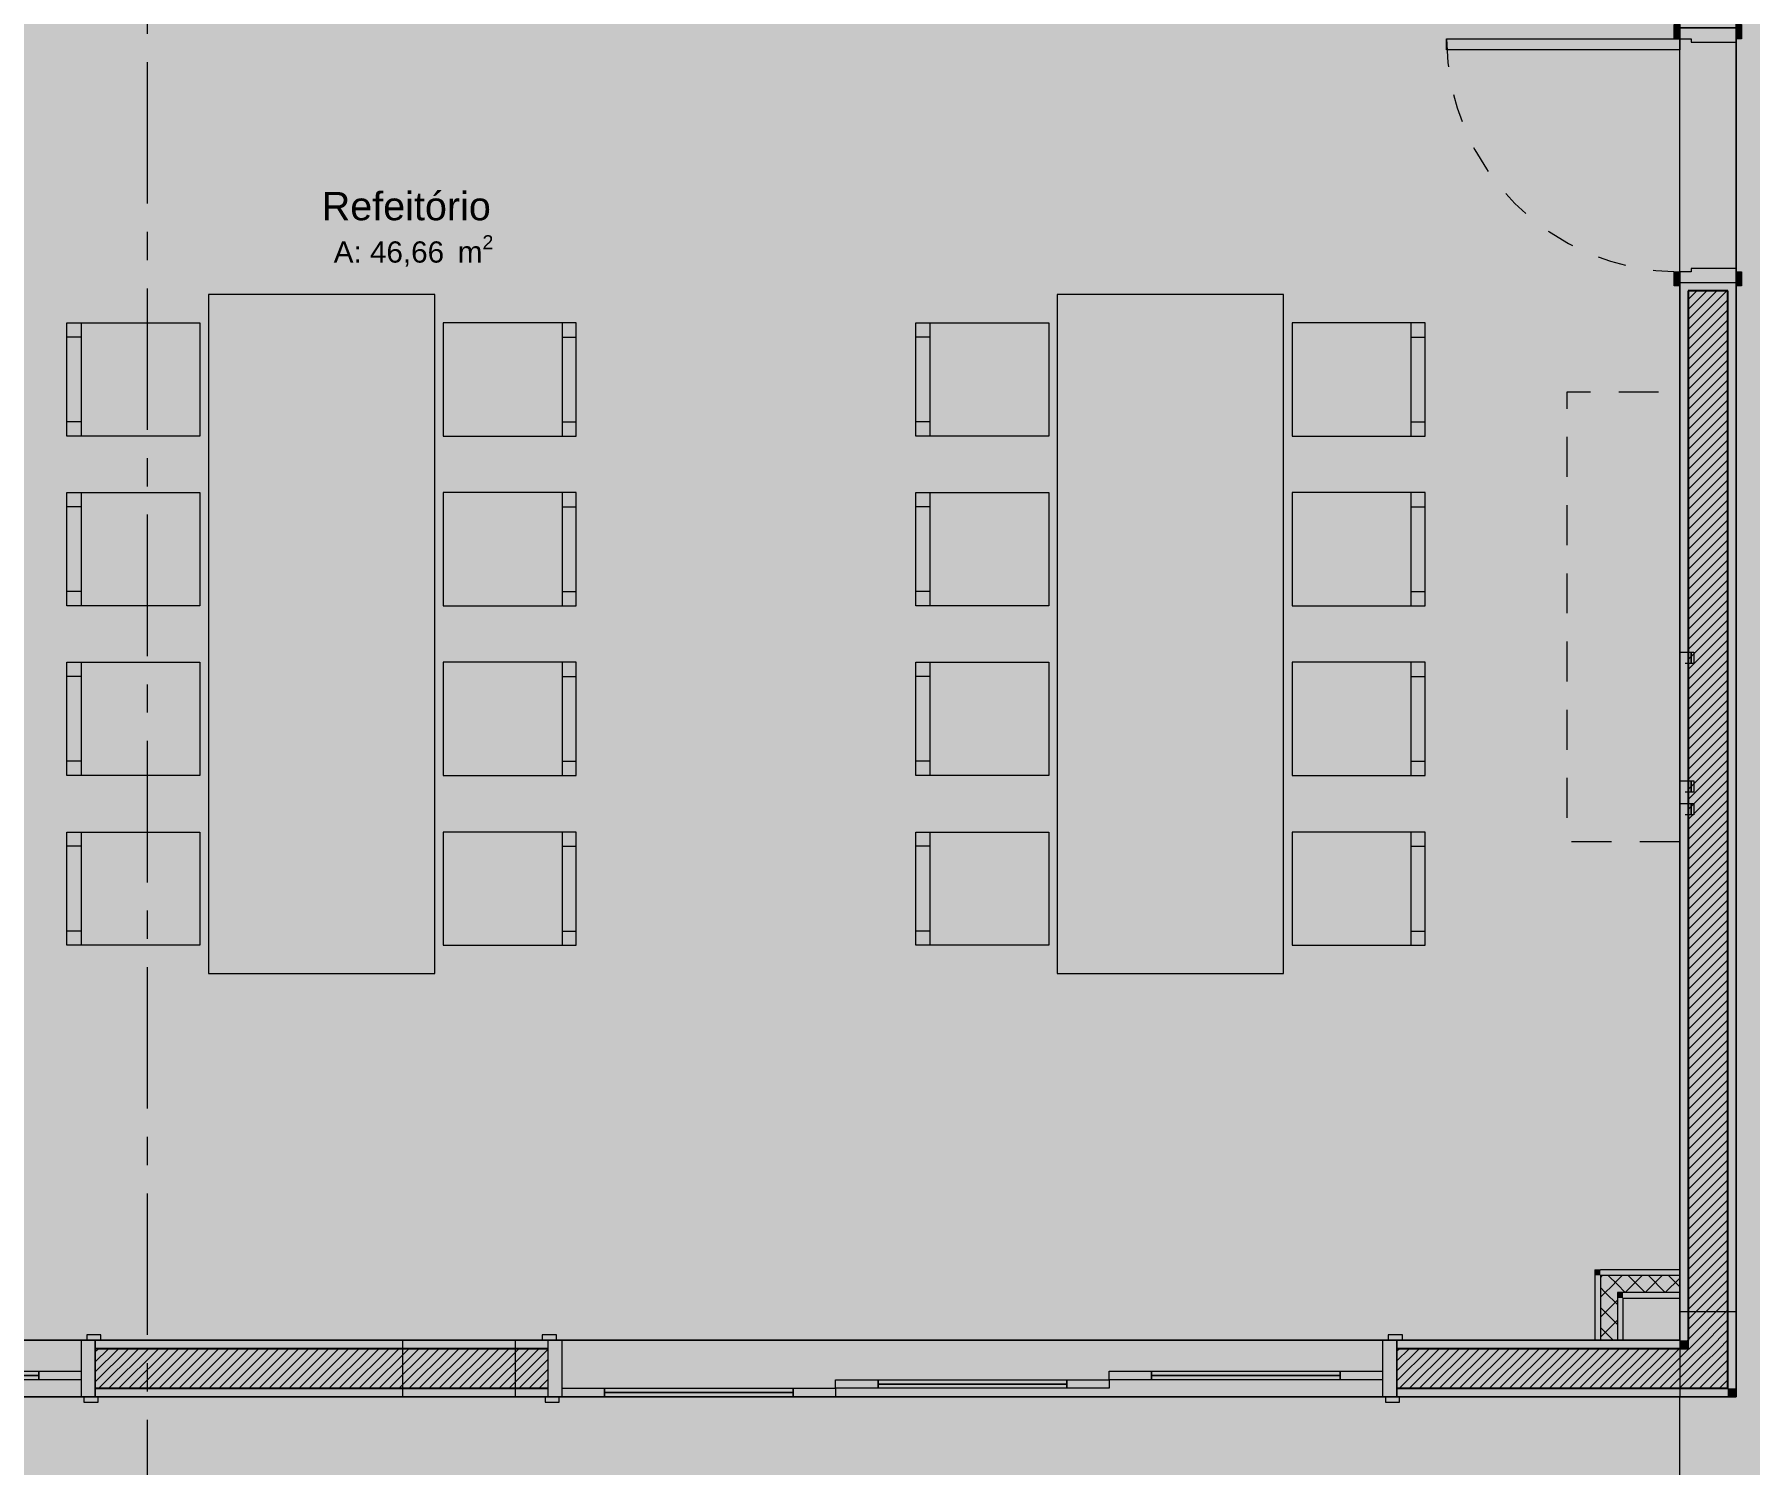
# Model space of a CAD drawing. Header units: metres. Extents: x -77 to 21.6, y -70.6 to -27.7.
# Drawn here: x -50.03 to -43.97, y -42.54 to -37.48 of the extents above; entities that cross this region are included whole.
import ezdxf

# ---------------------------------------------------------------- set-up
doc = ezdxf.new("R2010")
doc.units = ezdxf.units.M
doc.header["$MEASUREMENT"] = 0
for name, pattern in [('Dashed', [0.07, 0.045, -0.025]), ('Dot & Dashed', [0.6, 0.5, -0.05, 0, -0.05]), ('Hidden Line', [0.195611, 0.141111, -0.0545])]:
    doc.linetypes.add(name, pattern=pattern)
for name, color, linetype, lineweight in [('0_Caneta_No__99', 7, 'Continuous', 20), ('Concreto moldado in loco_Pilares.IFC Model_Caneta_No__241', 7, 'Continuous', 13), ('Concreto moldado in loco_Pilares.IFC Model_Caneta_No__4', 7, 'Continuous', 20), ('LAJES.EST_Caneta_No__241', 7, 'Continuous', 13), ('MOBILIÁRIO_Caneta_No__96', 252, 'Continuous', 0), ('PAREDE CONSTRUIR_Caneta_No__241', 7, 'Continuous', 13), ('PAREDE CONSTRUIR_Caneta_No__3', 7, 'Continuous', 25), ('PAREDE CONSTRUIR_Caneta_No__83', 84, 'Continuous', 0), ('Portas Archicad_Caneta_No__241', 7, 'Continuous', 13), ('Portas Archicad_Caneta_No__96', 252, 'Continuous', 0), ('Selos de Zona Archicad_Caneta_No__11', 7, 'Continuous', 5)]:
    doc.layers.add(name, color=color, linetype=linetype, lineweight=lineweight)
for name, color, linetype in [('Concreto moldado in loco_Pilares.IFC Model', 7, 'Continuous'), ('MOBILIÁRIO', 7, 'Continuous'), ('PAREDE CONSTRUIR', 7, 'Continuous'), ('Portas Archicad', 7, 'Continuous'), ('ZONA', 7, 'Continuous')]:
    doc.layers.add(name, color=color, linetype=linetype)
for name, color, linetype, lineweight, true_color in [('EQUIP - AR CONDICIONADO_Caneta_No__167', 7, 'Continuous', 13, 0x0035d5), ('LAJES.EST_Caneta_No__18', 7, 'Continuous', 0, 0xdfdfdf), ('LAJES.EST_Caneta_No__254', 7, 'Continuous', 0, 0xd1c9ad), ('MOBILIÁRIO_Caneta_No__19', 7, 'Continuous', 0, 0xe9e9e9), ('Portas Archicad_Caneta_No__9', 7, 'Continuous', 5, 0x020202), ('Portas Archicad_Caneta_No__97', 7, 'Continuous', 5, 0x6b6b6b), ('ZONA_Caneta_No__56', 7, 'Continuous', 0, 0xffe495)]:
    doc.layers.add(name, color=color, linetype=linetype, lineweight=lineweight, true_color=true_color)
doc.styles.add('GENERATED_STYLE_1', font='arial.ttf')
pattern_1 = [(45, (0, 0), (-0.01767767, 0.01767767), [])]
pattern_2 = [(45, (0, 0), (-0.03535534, 0.03535534), []), (135, (0, 0), (0.03535534, 0.03535534), [])]

# ---------------------------------------------------------------- blocks, each defined once
blk = doc.blocks.new('Refeitório_9_17_6', base_point=(-48.6892, -38.1547))
at = {"layer": 'Selos de Zona Archicad_Caneta_No__11', "color": 7, "lineweight": 5, "attachment_point": 2, "style": 'GENERATED_STYLE_1'}
for s, insert, char_height in [('\\A1;{\\pqc;\\pt0,0.55;\\fArial|b0|i0|c0|p0;\\W1.000000;Refeitório\\fArial|b0|i0|c0|p0;\\W1.000000;\\A1{\\H.66x;\\S^  ;}\\fArial|b0|i0|c0|p0;\\W1.000000;\\fArial|b0|i0|c0|p0;\\W1.000000;\\A1{\\H.66x;\\S^  ;}}', (-48.6892, -38.0408), 0.1), ('\\A1;{\\pqc;\\pt0,0.55;\\fArial|b0|i0|c0|p0;\\W1.000000;A: 46,66\\fArial|b0|i0|c0|p0;\\W1.000000;\\A1{\\H.66x;\\S^  ;}\\fArial|b0|i0|c0|p0;\\W1.000000; m\\fArial|b0|i0|c0|p0;\\W1.000000;\\A1{\\H.66x;\\S2^  ;}}', (-48.6892, -38.1936), 0.075)]:
    blk.add_mtext(s, dxfattribs=dict(at, insert=insert, char_height=char_height))
blk = doc.blocks.new('Sliding Door 26_4')
at = {"layer": 'Portas Archicad_Caneta_No__241', "color": 7, "linetype": 'Continuous', "lineweight": 13}
for p, q in [((-1.5, 0), (-1.51, 0)), ((-1.5, 0), (-1.51, 0)), ((-1.5, -0.03), (-1.5, 0)), ((-1.5, -0.03), (-1.5, 0)), ((1.5, -0.03), (1.5, 0)), ((1.5, -0.03), (1.5, 0)), ((1.5, 0), (1.51, 0)), ((1.5, 0), (1.51, 0)), ((-1.5, -0.17), (-1.5, -0.03)), ((-1.5, -0.17), (-1.5, -0.03)), ((1.5, -0.17), (1.5, -0.03)), ((1.5, -0.17), (1.5, -0.03)), ((-1.5, -0.2), (-1.5, -0.17)), ((-1.5, -0.2), (-1.5, -0.17)), ((1.5, -0.2), (1.5, -0.17)), ((1.5, -0.2), (1.5, -0.17)), ((-1.5, -0.2), (-1.52, -0.2)), ((-1.5, -0.2), (-1.52, -0.2)), ((1.5, -0.2), (1.52, -0.2)), ((1.5, -0.2), (1.52, -0.2))]:
    blk.add_line(p, q, dxfattribs=at)
at = {"layer": 'Portas Archicad_Caneta_No__9', "color": 18, "linetype": 'Continuous', "lineweight": 5, "true_color": 0x020202}
for p, q in [((-1.46, 0.019), (-1.51, 0.019)), ((-1.51, 0.019), (-1.51, 0)), ((-1.51, 0), (-1.46, 0)), ((-1.45, 0), (-1.5, 0)), ((-1.5, 0), (-1.5, -0.2)), ((-1.46, 0), (-1.46, 0.019)), ((-1.45, -0.2), (-1.45, 0)), ((0.4833, 0), (0.6333, 0)), ((0.4833, -0.03), (0.4833, 0)), ((0.6333, 0), (0.6333, -0.03)), ((1.3, -0.03), (1.3, 0)), ((1.3, 0), (1.45, 0)), ((1.5, 0), (1.45, 0)), ((1.45, 0), (1.45, -0.2)), ((1.45, 0), (1.45, -0.03)), ((1.51, 0.019), (1.46, 0.019)), ((1.46, 0.019), (1.46, 0)), ((1.46, 0), (1.51, 0)), ((1.5, -0.2), (1.5, 0)), ((1.51, 0), (1.51, 0.019)), ((-1.45, -0.06), (-1.3, -0.06)), ((-1.45, -0.09), (-1.45, -0.06)), ((-1.3, -0.06), (-1.3, -0.09)), ((-0.6333, -0.09), (-0.6333, -0.06)), ((-0.6333, -0.06), (-0.4833, -0.06)), ((-0.4833, -0.03), (-0.3333, -0.03)), ((-0.4833, -0.06), (-0.4833, -0.03)), ((-0.3333, -0.06), (-0.4833, -0.06)), ((-0.4833, -0.06), (-0.4833, -0.09)), ((-0.3333, -0.03), (-0.3333, -0.06)), ((-0.3333, -0.045), (0.3333, -0.045)), ((0.3333, -0.06), (0.3333, -0.03)), ((0.3333, -0.03), (0.4833, -0.03)), ((0.4833, -0.06), (0.3333, -0.06)), ((0.6333, -0.03), (0.4833, -0.03)), ((0.4833, -0.03), (0.4833, -0.06)), ((0.6333, -0.015), (1.3, -0.015)), ((1.45, -0.03), (1.3, -0.03)), ((-1.3, -0.09), (-1.45, -0.09)), ((-1.3, -0.075), (-0.6333, -0.075)), ((-0.4833, -0.09), (-0.6333, -0.09)), ((-1.47, -0.2), (-1.52, -0.2)), ((-1.52, -0.2), (-1.52, -0.219)), ((-1.52, -0.219), (-1.47, -0.219)), ((-1.5, -0.2), (-1.45, -0.2)), ((-1.47, -0.219), (-1.47, -0.2)), ((1.45, -0.2), (1.5, -0.2)), ((1.52, -0.2), (1.47, -0.2)), ((1.47, -0.2), (1.47, -0.219)), ((1.47, -0.219), (1.52, -0.219)), ((1.52, -0.219), (1.52, -0.2))]:
    blk.add_line(p, q, dxfattribs=at)
at = {"layer": 'Portas Archicad_Caneta_No__9', "color": 18, "linetype": 'Continuous', "lineweight": 5, "true_color": 0x020202, "flags": 128}
for points in [[(0.6333, 0), (1.3, 0), (1.3, -0.015), (0.6333, -0.015)], [(-1.3, -0.06), (-0.6333, -0.06), (-0.6333, -0.075), (-1.3, -0.075)], [(-0.3333, -0.03), (0.3333, -0.03), (0.3333, -0.045), (-0.3333, -0.045)], [(-0.3333, -0.045), (0.3333, -0.045), (0.3333, -0.06), (-0.3333, -0.06)], [(0.6333, -0.015), (1.3, -0.015), (1.3, -0.03), (0.6333, -0.03)], [(-1.3, -0.075), (-0.6333, -0.075), (-0.6333, -0.09), (-1.3, -0.09)]]:
    blk.add_lwpolyline(points, close=True, dxfattribs=at)
at = {"layer": 'Portas Archicad_Caneta_No__96', "color": 252, "linetype": 'Continuous', "lineweight": 0}
for p, q in [((-1.5, 0), (1.5, 0)), ((-1.5, -0.2), (1.5, -0.2))]:
    blk.add_line(p, q, dxfattribs=at)
blk = doc.blocks.new('Door 26_4')
at = {"layer": 'Portas Archicad', "linetype": 'Continuous', "lineweight": 0, "true_color": 0xffffff}
for points in [[(0.412, 0.824), (0.372, 0.824), (0.372, 0), (0.412, 0)], [(-0.412, 0), (-0.412, 0.019), (-0.462, 0.019), (-0.462, 0)], [(-0.4, -0.2), (-0.4, -0.04), (-0.412, -0.04), (-0.412, 0), (-0.45, 0), (-0.45, -0.2)], [(0.45, -0.2), (0.45, 0), (0.412, 0), (0.412, -0.04), (0.4, -0.04), (0.4, -0.2)], [(0.412, 0.019), (0.412, 0), (0.462, 0), (0.462, 0.019)], [(-0.412, -0.219), (-0.412, -0.2), (-0.462, -0.2), (-0.462, -0.219)], [(0.412, -0.2), (0.412, -0.219), (0.462, -0.219), (0.462, -0.2)]]:
    blk.add_hatch(color=7, dxfattribs=at).paths.add_polyline_path(points)
at = {"layer": 'Portas Archicad_Caneta_No__241', "color": 7, "linetype": 'Continuous', "lineweight": 13}
for p, q in [((-0.462, 0), (-0.45, 0)), ((-0.462, 0), (-0.45, 0)), ((-0.45, 0), (-0.45, -0.03)), ((-0.45, 0), (-0.45, -0.03)), ((0.45, 0), (0.45, -0.03)), ((0.45, 0), (0.45, -0.03)), ((0.45, 0), (0.462, 0)), ((0.45, 0), (0.462, 0)), ((-0.45, -0.03), (-0.45, -0.17)), ((-0.45, -0.03), (-0.45, -0.17)), ((-0.45, -0.03), (-0.45, -0.17)), ((-0.45, -0.03), (-0.45, -0.17)), ((0.45, -0.03), (0.45, -0.17)), ((0.45, -0.03), (0.45, -0.17)), ((0.45, -0.03), (0.45, -0.17)), ((0.45, -0.03), (0.45, -0.17)), ((-0.45, -0.17), (-0.45, -0.2)), ((-0.45, -0.17), (-0.45, -0.2)), ((-0.45, -0.17), (-0.45, -0.2)), ((-0.45, -0.17), (-0.45, -0.2)), ((0.45, -0.17), (0.45, -0.2)), ((0.45, -0.17), (0.45, -0.2)), ((0.45, -0.17), (0.45, -0.2)), ((0.45, -0.17), (0.45, -0.2)), ((-0.462, -0.2), (-0.45, -0.2)), ((-0.462, -0.2), (-0.45, -0.2)), ((0.45, -0.2), (0.462, -0.2)), ((0.45, -0.2), (0.462, -0.2))]:
    blk.add_line(p, q, dxfattribs=at)
at = {"layer": 'Portas Archicad_Caneta_No__9', "color": 18, "linetype": 'Continuous', "lineweight": 5, "true_color": 0x020202}
for p, q in [((0.372, 0), (0.372, 0.824)), ((0.372, 0.824), (0.412, 0.824)), ((0.412, 0.824), (0.412, 0)), ((-0.462, 0), (-0.462, 0.019)), ((-0.462, 0.019), (-0.412, 0.019)), ((-0.412, 0), (-0.462, 0)), ((-0.412, 0), (-0.45, 0)), ((-0.45, 0), (-0.45, -0.2)), ((-0.412, 0.019), (-0.412, 0)), ((-0.412, -0.04), (-0.412, 0)), ((0.412, 0), (0.372, 0)), ((0.412, 0.019), (0.462, 0.019)), ((0.412, 0), (0.412, 0.019)), ((0.462, 0), (0.412, 0)), ((0.45, 0), (0.412, 0)), ((0.412, 0), (0.412, -0.04)), ((0.45, -0.2), (0.45, 0)), ((0.462, 0.019), (0.462, 0)), ((-0.4, -0.04), (-0.412, -0.04)), ((-0.4, -0.2), (-0.4, -0.04)), ((0.412, -0.04), (0.4, -0.04)), ((0.4, -0.04), (0.4, -0.2)), ((-0.462, -0.219), (-0.462, -0.2)), ((-0.462, -0.2), (-0.412, -0.2)), ((-0.412, -0.219), (-0.462, -0.219)), ((-0.45, -0.2), (-0.4, -0.2)), ((-0.412, -0.2), (-0.412, -0.219)), ((0.4, -0.2), (0.45, -0.2)), ((0.412, -0.2), (0.462, -0.2)), ((0.412, -0.219), (0.412, -0.2)), ((0.462, -0.219), (0.412, -0.219)), ((0.462, -0.2), (0.462, -0.219))]:
    blk.add_line(p, q, dxfattribs=at)
at = {"layer": 'Portas Archicad_Caneta_No__97', "color": 251, "linetype": 'Dashed', "lineweight": 5, "true_color": 0x6b6b6b}
blk.add_arc((0.412, 0), 0.824, 90, 180, dxfattribs=at)
blk = doc.blocks.new('Ar Condicionado Split 20')
at = {"layer": 'EQUIP - AR CONDICIONADO_Caneta_No__167', "color": 162, "linetype": 'Hidden Line', "lineweight": 13, "true_color": 0x0035d5, "flags": 128}
for points in [[(0, 0), (0.3977, 0), (0.3977, 1.5902), (0, 1.5902)], [(-0.04, 0.67), (-0.05, 0.67), (-0.05, 0.63), (-0.04, 0.63)], [(0, 0.63), (0, 0.67), (-0.04, 0.67), (-0.04, 0.63)], [(-0.04, 0.215), (-0.05, 0.215), (-0.05, 0.175), (-0.04, 0.175)], [(0, 0.175), (0, 0.215), (-0.04, 0.215), (-0.04, 0.175)], [(-0.04, 0.135), (-0.05, 0.135), (-0.05, 0.095), (-0.04, 0.095)], [(0, 0.095), (0, 0.135), (-0.04, 0.135), (-0.04, 0.095)]]:
    blk.add_lwpolyline(points, close=True, dxfattribs=at)
blk = doc.blocks.new('Dining Table Rectangle 12[74]_6', base_point=(-49.414, -38.4036))
at = {"layer": 'MOBILIÁRIO_Caneta_No__19', "linetype": 'Continuous', "lineweight": 0, "true_color": 0xe9e9e9}
for points in [[(-49.414, -38.4036), (-49.414, -40.8036), (-48.614, -40.8036), (-48.614, -38.4036)], [(-49.444, -38.5036), (-49.914, -38.5036), (-49.914, -38.9036), (-49.444, -38.9036)], [(-48.584, -38.5036), (-48.584, -38.9036), (-48.114, -38.9036), (-48.114, -38.5036)], [(-49.444, -39.1036), (-49.914, -39.1036), (-49.914, -39.5036), (-49.444, -39.5036)], [(-48.584, -39.1036), (-48.584, -39.5036), (-48.114, -39.5036), (-48.114, -39.1036)], [(-49.444, -39.7036), (-49.914, -39.7036), (-49.914, -40.1036), (-49.444, -40.1036)], [(-48.584, -39.7036), (-48.584, -40.1036), (-48.114, -40.1036), (-48.114, -39.7036)], [(-49.444, -40.3036), (-49.914, -40.3036), (-49.914, -40.7036), (-49.444, -40.7036)], [(-48.584, -40.3036), (-48.584, -40.7036), (-48.114, -40.7036), (-48.114, -40.3036)]]:
    blk.add_hatch(color=254, dxfattribs=at).paths.add_polyline_path(points)
at = {"layer": 'MOBILIÁRIO_Caneta_No__96', "color": 252, "linetype": 'Continuous', "lineweight": 0}
for p, q in [((-49.864, -38.5536), (-49.914, -38.5536)), ((-49.864, -38.5036), (-49.864, -38.9036)), ((-48.164, -38.5036), (-48.164, -38.9036)), ((-48.164, -38.5536), (-48.114, -38.5536)), ((-49.864, -38.8536), (-49.914, -38.8536)), ((-48.164, -38.8536), (-48.114, -38.8536)), ((-49.864, -39.1036), (-49.864, -39.5036)), ((-48.164, -39.1036), (-48.164, -39.5036)), ((-49.864, -39.1536), (-49.914, -39.1536)), ((-48.164, -39.1536), (-48.114, -39.1536)), ((-49.864, -39.4536), (-49.914, -39.4536)), ((-48.164, -39.4536), (-48.114, -39.4536)), ((-49.864, -39.7036), (-49.864, -40.1036)), ((-48.164, -39.7036), (-48.164, -40.1036)), ((-49.864, -39.7536), (-49.914, -39.7536)), ((-48.164, -39.7536), (-48.114, -39.7536)), ((-49.864, -40.0536), (-49.914, -40.0536)), ((-48.164, -40.0536), (-48.114, -40.0536)), ((-49.864, -40.3036), (-49.864, -40.7036)), ((-48.164, -40.3036), (-48.164, -40.7036)), ((-49.864, -40.3536), (-49.914, -40.3536)), ((-48.164, -40.3536), (-48.114, -40.3536)), ((-49.864, -40.6536), (-49.914, -40.6536)), ((-48.164, -40.6536), (-48.114, -40.6536))]:
    blk.add_line(p, q, dxfattribs=at)
at = {"layer": 'MOBILIÁRIO_Caneta_No__96', "color": 252, "linetype": 'Continuous', "lineweight": 0, "flags": 128}
for points in [[(-49.414, -38.4036), (-49.414, -40.8036), (-48.614, -40.8036), (-48.614, -38.4036)], [(-49.444, -38.5036), (-49.444, -38.9036), (-49.914, -38.9036), (-49.914, -38.5036)], [(-48.584, -38.5036), (-48.584, -38.9036), (-48.114, -38.9036), (-48.114, -38.5036)], [(-49.444, -39.1036), (-49.444, -39.5036), (-49.914, -39.5036), (-49.914, -39.1036)], [(-48.584, -39.1036), (-48.584, -39.5036), (-48.114, -39.5036), (-48.114, -39.1036)], [(-49.444, -39.7036), (-49.444, -40.1036), (-49.914, -40.1036), (-49.914, -39.7036)], [(-48.584, -39.7036), (-48.584, -40.1036), (-48.114, -40.1036), (-48.114, -39.7036)], [(-49.444, -40.3036), (-49.444, -40.7036), (-49.914, -40.7036), (-49.914, -40.3036)], [(-48.584, -40.3036), (-48.584, -40.7036), (-48.114, -40.7036), (-48.114, -40.3036)]]:
    blk.add_lwpolyline(points, close=True, dxfattribs=at)
blk = doc.blocks.new('Dining Table Rectangle 12[76]_6', base_point=(-46.414, -38.4036))
at = {"layer": 'MOBILIÁRIO_Caneta_No__19', "linetype": 'Continuous', "lineweight": 0, "true_color": 0xe9e9e9}
for points in [[(-46.414, -38.4036), (-46.414, -40.8036), (-45.614, -40.8036), (-45.614, -38.4036)], [(-46.444, -38.5036), (-46.914, -38.5036), (-46.914, -38.9036), (-46.444, -38.9036)], [(-45.584, -38.5036), (-45.584, -38.9036), (-45.114, -38.9036), (-45.114, -38.5036)], [(-46.444, -39.1036), (-46.914, -39.1036), (-46.914, -39.5036), (-46.444, -39.5036)], [(-45.584, -39.1036), (-45.584, -39.5036), (-45.114, -39.5036), (-45.114, -39.1036)], [(-46.444, -39.7036), (-46.914, -39.7036), (-46.914, -40.1036), (-46.444, -40.1036)], [(-45.584, -39.7036), (-45.584, -40.1036), (-45.114, -40.1036), (-45.114, -39.7036)], [(-46.444, -40.3036), (-46.914, -40.3036), (-46.914, -40.7036), (-46.444, -40.7036)], [(-45.584, -40.3036), (-45.584, -40.7036), (-45.114, -40.7036), (-45.114, -40.3036)]]:
    blk.add_hatch(color=254, dxfattribs=at).paths.add_polyline_path(points)
at = {"layer": 'MOBILIÁRIO_Caneta_No__96', "color": 252, "linetype": 'Continuous', "lineweight": 0}
for p, q in [((-46.864, -38.5536), (-46.914, -38.5536)), ((-46.864, -38.5036), (-46.864, -38.9036)), ((-45.164, -38.5036), (-45.164, -38.9036)), ((-45.164, -38.5536), (-45.114, -38.5536)), ((-46.864, -38.8536), (-46.914, -38.8536)), ((-45.164, -38.8536), (-45.114, -38.8536)), ((-46.864, -39.1036), (-46.864, -39.5036)), ((-45.164, -39.1036), (-45.164, -39.5036)), ((-46.864, -39.1536), (-46.914, -39.1536)), ((-45.164, -39.1536), (-45.114, -39.1536)), ((-46.864, -39.4536), (-46.914, -39.4536)), ((-45.164, -39.4536), (-45.114, -39.4536)), ((-46.864, -39.7036), (-46.864, -40.1036)), ((-45.164, -39.7036), (-45.164, -40.1036)), ((-46.864, -39.7536), (-46.914, -39.7536)), ((-45.164, -39.7536), (-45.114, -39.7536)), ((-46.864, -40.0536), (-46.914, -40.0536)), ((-45.164, -40.0536), (-45.114, -40.0536)), ((-46.864, -40.3036), (-46.864, -40.7036)), ((-45.164, -40.3036), (-45.164, -40.7036)), ((-46.864, -40.3536), (-46.914, -40.3536)), ((-45.164, -40.3536), (-45.114, -40.3536)), ((-46.864, -40.6536), (-46.914, -40.6536)), ((-45.164, -40.6536), (-45.114, -40.6536))]:
    blk.add_line(p, q, dxfattribs=at)
at = {"layer": 'MOBILIÁRIO_Caneta_No__96', "color": 252, "linetype": 'Continuous', "lineweight": 0, "flags": 128}
for points in [[(-46.414, -38.4036), (-46.414, -40.8036), (-45.614, -40.8036), (-45.614, -38.4036)], [(-46.444, -38.5036), (-46.444, -38.9036), (-46.914, -38.9036), (-46.914, -38.5036)], [(-45.584, -38.5036), (-45.584, -38.9036), (-45.114, -38.9036), (-45.114, -38.5036)], [(-46.444, -39.1036), (-46.444, -39.5036), (-46.914, -39.5036), (-46.914, -39.1036)], [(-45.584, -39.1036), (-45.584, -39.5036), (-45.114, -39.5036), (-45.114, -39.1036)], [(-46.444, -39.7036), (-46.444, -40.1036), (-46.914, -40.1036), (-46.914, -39.7036)], [(-45.584, -39.7036), (-45.584, -40.1036), (-45.114, -40.1036), (-45.114, -39.7036)], [(-46.444, -40.3036), (-46.444, -40.7036), (-46.914, -40.7036), (-46.914, -40.3036)], [(-45.584, -40.3036), (-45.584, -40.7036), (-45.114, -40.7036), (-45.114, -40.3036)]]:
    blk.add_lwpolyline(points, close=True, dxfattribs=at)

msp = doc.modelspace()

# ---------------------------------------------------------------- hatches: boundary and pattern name
at = {"layer": 'Concreto moldado in loco_Pilares.IFC Model', "linetype": 'Continuous', "lineweight": 0, "true_color": 0x000000}
for points in [[(-44.214, -42.3002), (-44.014, -42.3002), (-44.014, -42.0002), (-44.214, -42.0002)], [(-48.7283, -42.1002), (-48.7283, -42.3002), (-48.3283, -42.3002), (-48.3283, -42.1002)]]:
    msp.add_hatch(color=18, dxfattribs=at).paths.add_polyline_path(points)
at = {"layer": 'LAJES.EST_Caneta_No__18', "linetype": 'Continuous', "lineweight": 0, "true_color": 0xdfdfdf}
h = msp.add_hatch(dxfattribs=at)
h.set_pattern_fill('Piso_Externo__0006', color=254, style=0, pattern_type=2)
h.set_pattern_definition([(45, (0, 0.6), (-0.1909188, 0.1909188), [0, -0.18, 0, -0.27]), (110, (0.6, 0.6), (0.253717, 0.09234544), [0, -0.132, 0, -0.228])])
h.paths.add_polyline_path([(-76.514, -65.1016), (-73.814, -65.1016, -0.414214), (-75.814, -67.1016), (-66.814, -67.1016, -0.414214), (-68.814, -65.1016), (-68.814, -62.301), (-68.814, -45.4002, -0.414214), (-66.514, -43.1002), (-65.914, -43.1002), (-65.914, -42.3002), (-66.514, -42.3002), (-66.514, -38.2041), (-65.114, -38.2041), (-65.114, -36.7038), (-66.514, -36.7038), (-66.514, -32.5997), (-65.114, -32.5997), (-56.714, -32.5997), (-53.814, -32.5997), (-44.014, -32.5997), (-44.014, -42.3002), (-53.814, -42.3002), (-53.814, -47.1002), (-44.014, -47.1002), (-44.014, -50.8516), (-45.6136, -50.8516), (-45.6136, -52.3506), (-44.014, -52.3506), (-44.014, -60.3006), (-48.9163, -60.3006), (-48.9163, -61.1006), (-44.3609, -61.1006), (-44.3609, -67.1016), (-44.014, -67.1016), (-41.514, -67.1016), (-41.514, -28.1016), (-41.714, -28.1016), (-41.714, -60.3006), (-43.014, -60.3006), (-43.014, -30.0016), (-66.514, -30.0016), (-66.514, -28.1016), (-76.514, -28.1016)])
h.paths.add_polyline_path([(-73.814, -45.1016), (-76.314, -45.1016), (-76.314, -43.0892), (-75.7984, -43.0908, -0.414214), (-73.8139, -45.0876)], flags=0)
h.paths.add_polyline_path([(-73.814, -45.5846, -0.009328), (-73.814, -45.6604)], flags=0)
h.paths.add_polyline_path([(-52.814, -46.3002), (-52.814, -43.1002), (-44.014, -43.1002), (-44.014, -46.3002)], flags=0)
h.paths.add_polyline_path([(-67.714, -34.1), (-76.314, -34.1), (-76.314, -32.5997), (-67.714, -32.5997)], flags=0)
at = {"layer": 'LAJES.EST_Caneta_No__254', "linetype": 'Continuous', "lineweight": 0, "true_color": 0xd1c9ad}
h = msp.add_hatch(dxfattribs=at)
h.set_pattern_fill('Haie_OD_0006', color=9, style=0, pattern_type=2)
h.set_pattern_definition([(45, (0, 0.5), (-0.159099, 0.159099), [0, -0.15, 0, -0.225]), (110, (0.5, 0.5), (0.21143084, 0.07695453), [0, -0.11, 0, -0.19])])
h.paths.add_polyline_path([(-65.114, -47.1002), (-66.514, -47.1002), (-66.514, -60.3006), (-56.514, -60.3006), (-44.014, -60.3006), (-44.014, -56.6006), (-50.5957, -56.6006), (-50.5957, -54.2479), (-52.6157, -54.2479), (-52.6157, -52.5506), (-50.5957, -52.5506), (-45.6136, -52.5506), (-45.6136, -50.8516), (-44.014, -50.8516), (-44.014, -47.1002), (-53.814, -47.1002), (-53.814, -42.3002), (-44.014, -42.3002), (-44.014, -37.1002), (-51.174, -37.1002), (-51.174, -32.5997), (-53.814, -32.5997), (-56.714, -32.5997), (-58.7637, -32.5997), (-58.7637, -34.9038), (-63.464, -34.9038), (-63.464, -36.5038), (-65.114, -36.5038), (-65.114, -38.4037), (-63.464, -38.4037), (-63.464, -42.1002), (-65.114, -42.1002), (-65.114, -42.3002)])
h.paths.add_polyline_path([(-60.5596, -42.1002), (-60.5596, -38.4037), (-58.8637, -38.4037), (-58.8637, -42.1002)], flags=0)
h.paths.add_polyline_path([(-59.064, -48.7001), (-59.064, -47.3002), (-56.714, -47.3002), (-56.714, -48.7001)], flags=0)
at = {"layer": 'PAREDE CONSTRUIR', "linetype": 'Continuous', "lineweight": 0, "true_color": 0xffffff}
for points in [[(-44.214, -42.1002), (-44.184, -42.1002), (-44.184, -38.3608), (-44.214, -38.3608)], [(-44.044, -38.3908), (-44.014, -38.3608), (-44.184, -38.3608), (-44.184, -38.3908)], [(-44.014, -38.3608), (-44.044, -38.3908), (-44.044, -42.2702), (-44.014, -42.2702)], [(-44.494, -41.8514), (-44.514, -41.8514), (-44.494, -41.8714)], [(-44.494, -41.8714), (-44.514, -41.8514), (-44.514, -41.8714)], [(-44.514, -41.8714), (-44.514, -42.1002), (-44.494, -42.1002), (-44.494, -41.8714)], [(-44.494, -41.8714), (-44.214, -41.8714), (-44.214, -41.8514), (-44.494, -41.8514)], [(-44.414, -41.9314), (-44.434, -41.9314), (-44.414, -41.9514)], [(-44.414, -41.9514), (-44.434, -41.9314), (-44.434, -41.9514)], [(-44.434, -41.9514), (-44.434, -42.1002), (-44.414, -42.1002), (-44.414, -41.9514)], [(-44.414, -41.9514), (-44.214, -41.9514), (-44.214, -41.9314), (-44.414, -41.9314)], [(-48.214, -42.1002), (-49.814, -42.1002), (-49.814, -42.1302), (-48.214, -42.1302)], [(-44.214, -42.1002), (-45.214, -42.1002), (-45.214, -42.1302), (-44.214, -42.1302)], [(-44.214, -42.1002), (-44.184, -42.1302), (-44.184, -42.1002)], [(-44.214, -42.1302), (-44.184, -42.1302), (-44.214, -42.1002)], [(-49.814, -42.2702), (-49.814, -42.3002), (-48.214, -42.3002), (-48.214, -42.2702)], [(-44.044, -42.2702), (-45.214, -42.2702), (-45.214, -42.3002), (-44.044, -42.3002)], [(-44.044, -42.2702), (-44.014, -42.3002), (-44.014, -42.2702)], [(-44.044, -42.2702), (-44.044, -42.3002), (-44.014, -42.3002)]]:
    msp.add_hatch(color=7, dxfattribs=at).paths.add_polyline_path(points)
at = {"layer": 'PAREDE CONSTRUIR', "linetype": 'Continuous', "lineweight": 0, "true_color": 0x000000}
h = msp.add_hatch(dxfattribs=at)
h.set_pattern_fill('common_brick_0006', color=18, style=0, pattern_type=2)
h.set_pattern_definition(pattern_1)
h.paths.add_polyline_path([(-44.184, -42.1302), (-44.044, -42.1302), (-44.044, -38.3908), (-44.184, -38.3908)])
h = msp.add_hatch(dxfattribs=at)
h.set_pattern_fill('common_brick_0006', color=18, style=0, pattern_type=2)
h.set_pattern_definition(pattern_1)
h.paths.add_polyline_path([(-49.814, -42.1302), (-49.814, -42.2702), (-48.214, -42.2702), (-48.214, -42.1302)])
h = msp.add_hatch(dxfattribs=at)
h.set_pattern_fill('common_brick_0006', color=18, style=0, pattern_type=2)
h.set_pattern_definition(pattern_1)
h.paths.add_polyline_path([(-44.184, -42.1302), (-45.214, -42.1302), (-45.214, -42.2702), (-44.184, -42.2702)])
h = msp.add_hatch(dxfattribs=at)
h.set_pattern_fill('common_brick_0006', color=18, style=0, pattern_type=2)
h.set_pattern_definition(pattern_1)
h.paths.add_polyline_path([(-44.184, -42.1302), (-44.044, -42.2702), (-44.044, -42.1302)])
h = msp.add_hatch(dxfattribs=at)
h.set_pattern_fill('common_brick_0006', color=18, style=0, pattern_type=2)
h.set_pattern_definition(pattern_1)
h.paths.add_polyline_path([(-44.184, -42.2702), (-44.044, -42.2702), (-44.184, -42.1302)])
at = {"layer": 'PAREDE CONSTRUIR_Caneta_No__83', "linetype": 'Continuous', "lineweight": 0}
h = msp.add_hatch(dxfattribs=at)
h.set_pattern_fill('Placomur_0006', color=84, style=0, pattern_type=2)
h.set_pattern_definition(pattern_2)
h.paths.add_polyline_path([(-44.434, -41.8714), (-44.494, -41.8714), (-44.434, -41.9314)])
h = msp.add_hatch(dxfattribs=at)
h.set_pattern_fill('Placomur_0006', color=84, style=0, pattern_type=2)
h.set_pattern_definition(pattern_2)
h.paths.add_polyline_path([(-44.494, -41.9314), (-44.434, -41.9314), (-44.494, -41.8714)])
h = msp.add_hatch(dxfattribs=at)
h.set_pattern_fill('Placomur_0006', color=84, style=0, pattern_type=2)
h.set_pattern_definition(pattern_2)
h.paths.add_polyline_path([(-44.434, -41.9314), (-44.214, -41.9314), (-44.214, -41.8714), (-44.434, -41.8714)])
h = msp.add_hatch(dxfattribs=at)
h.set_pattern_fill('Placomur_0006', color=84, style=0, pattern_type=2)
h.set_pattern_definition(pattern_2)
h.paths.add_polyline_path([(-44.494, -42.1002), (-44.434, -42.1002), (-44.434, -41.9314), (-44.494, -41.9314)])

# ---------------------------------------------------------------- linework, layer by layer
at = {"layer": '0_Caneta_No__99', "color": 7, "linetype": 'Dot & Dashed', "lineweight": 20}
msp.add_line((-49.6311, -27.9815), (-49.6311, -67.6566), dxfattribs=at)
at = {"layer": 'Concreto moldado in loco_Pilares.IFC Model_Caneta_No__241', "color": 7, "linetype": 'Continuous', "lineweight": 13, "flags": 128}
for points in [[(-44.214, -42.3002), (-44.014, -42.3002), (-44.014, -42.0002), (-44.214, -42.0002)], [(-48.7283, -42.1002), (-48.7283, -42.3002), (-48.3283, -42.3002), (-48.3283, -42.1002)]]:
    msp.add_lwpolyline(points, close=True, dxfattribs=at)
at = {"layer": 'Concreto moldado in loco_Pilares.IFC Model_Caneta_No__4', "color": 7, "linetype": 'Continuous', "lineweight": 20, "flags": 128}
for points in [[(-44.214, -42.3002), (-44.014, -42.3002), (-44.014, -42.0002), (-44.214, -42.0002)], [(-48.7283, -42.1002), (-48.7283, -42.3002), (-48.3283, -42.3002), (-48.3283, -42.1002)]]:
    msp.add_lwpolyline(points, close=True, dxfattribs=at)
at = {"layer": 'LAJES.EST_Caneta_No__241', "color": 7, "linetype": 'Continuous', "lineweight": 13, "flags": 128}
for points in [[(-65.914, -42.3002), (-66.514, -42.3002), (-66.514, -38.2041), (-65.114, -38.2041), (-65.114, -36.7038), (-66.514, -36.7038), (-66.514, -32.5997), (-65.114, -32.5997), (-56.714, -32.5997), (-53.814, -32.5997), (-44.014, -32.5997), (-44.014, -42.3002), (-53.814, -42.3002), (-53.814, -47.1002), (-44.014, -47.1002), (-44.014, -50.8516), (-45.6136, -50.8516), (-45.6136, -52.3506), (-44.014, -52.3506), (-44.014, -60.3006), (-48.9163, -60.3006)], [(-65.914, -42.3002), (-66.514, -42.3002), (-66.514, -38.2041), (-65.114, -38.2041), (-65.114, -36.7038), (-66.514, -36.7038), (-66.514, -32.5997), (-65.114, -32.5997), (-56.714, -32.5997), (-53.814, -32.5997), (-44.014, -32.5997), (-44.014, -42.3002), (-53.814, -42.3002), (-53.814, -47.1002), (-44.014, -47.1002), (-44.014, -50.8516), (-45.6136, -50.8516), (-45.6136, -52.3506), (-44.014, -52.3506), (-44.014, -60.3006), (-48.9163, -60.3006)], [(-65.914, -42.3002), (-66.514, -42.3002), (-66.514, -38.2041), (-65.114, -38.2041), (-65.114, -36.7038), (-66.514, -36.7038), (-66.514, -32.5997), (-65.114, -32.5997), (-56.714, -32.5997), (-53.814, -32.5997), (-44.014, -32.5997), (-44.014, -42.3002), (-53.814, -42.3002), (-53.814, -47.1002), (-44.014, -47.1002), (-44.014, -50.8516), (-45.6136, -50.8516), (-45.6136, -52.3506), (-44.014, -52.3506), (-44.014, -60.3006), (-48.9163, -60.3006)], [(-65.914, -42.3002), (-66.514, -42.3002), (-66.514, -38.2041), (-65.114, -38.2041), (-65.114, -36.7038), (-66.514, -36.7038), (-66.514, -32.5997), (-65.114, -32.5997), (-56.714, -32.5997), (-53.814, -32.5997), (-44.014, -32.5997), (-44.014, -42.3002), (-53.814, -42.3002), (-53.814, -47.1002), (-44.014, -47.1002), (-44.014, -50.8516), (-45.6136, -50.8516), (-45.6136, -52.3506), (-44.014, -52.3506), (-44.014, -60.3006), (-48.9163, -60.3006)], [(-65.914, -42.3002), (-66.514, -42.3002), (-66.514, -38.2041), (-65.114, -38.2041), (-65.114, -36.7038), (-66.514, -36.7038), (-66.514, -32.5997), (-65.114, -32.5997), (-56.714, -32.5997), (-53.814, -32.5997), (-44.014, -32.5997), (-44.014, -42.3002), (-53.814, -42.3002), (-53.814, -47.1002), (-44.014, -47.1002), (-44.014, -50.8516), (-45.6136, -50.8516), (-45.6136, -52.3506), (-44.014, -52.3506), (-44.014, -60.3006), (-48.9163, -60.3006)], [(-45.6136, -50.8516), (-44.014, -50.8516), (-44.014, -47.1002), (-53.814, -47.1002), (-53.814, -42.3002), (-44.014, -42.3002), (-44.014, -37.1002)], [(-45.6136, -50.8516), (-44.014, -50.8516), (-44.014, -47.1002), (-53.814, -47.1002), (-53.814, -42.3002), (-44.014, -42.3002), (-44.014, -37.1002)], [(-45.6136, -50.8516), (-44.014, -50.8516), (-44.014, -47.1002), (-53.814, -47.1002), (-53.814, -42.3002), (-44.014, -42.3002), (-44.014, -37.1002)]]:
    msp.add_lwpolyline(points, dxfattribs=at)
at = {"layer": 'PAREDE CONSTRUIR_Caneta_No__241', "color": 7, "linetype": 'Continuous', "lineweight": 13}
for p, q in [((-44.214, -38.3728), (-44.214, -38.3608)), ((-44.214, -38.3608), (-44.184, -38.3608)), ((-44.184, -38.3608), (-44.044, -38.3608)), ((-44.184, -38.3608), (-44.044, -38.3608)), ((-44.044, -38.3608), (-44.014, -38.3608)), ((-44.044, -38.3608), (-44.014, -38.3608)), ((-44.014, -38.3728), (-44.014, -38.3608)), ((-44.434, -41.8714), (-44.494, -41.8714)), ((-44.494, -41.8714), (-44.494, -41.9314)), ((-44.434, -41.8714), (-44.494, -41.8714)), ((-44.214, -41.8714), (-44.434, -41.8714)), ((-44.494, -41.9314), (-44.494, -42.1002)), ((-44.414, -41.9314), (-44.434, -41.9314)), ((-44.434, -41.9314), (-44.434, -41.9514)), ((-44.414, -41.9314), (-44.434, -41.9314)), ((-44.434, -41.9514), (-44.434, -42.1002)), ((-44.214, -41.9314), (-44.414, -41.9314)), ((-49.814, -42.1002), (-49.794, -42.1002)), ((-49.814, -42.1002), (-49.814, -42.1302)), ((-49.814, -42.1302), (-49.814, -42.2702)), ((-48.214, -42.1002), (-48.234, -42.1002)), ((-48.214, -42.1002), (-48.214, -42.1302)), ((-48.214, -42.1302), (-48.214, -42.2702)), ((-45.214, -42.1002), (-45.194, -42.1002)), ((-45.214, -42.1002), (-45.214, -42.1302)), ((-45.214, -42.1302), (-45.214, -42.2702)), ((-49.814, -42.2702), (-49.814, -42.3002)), ((-49.814, -42.3002), (-49.804, -42.3002)), ((-48.214, -42.3002), (-48.224, -42.3002)), ((-48.214, -42.2702), (-48.214, -42.3002)), ((-45.214, -42.2702), (-45.214, -42.3002)), ((-45.214, -42.3002), (-45.204, -42.3002))]:
    msp.add_line(p, q, dxfattribs=at)
at = {"layer": 'PAREDE CONSTRUIR_Caneta_No__241', "color": 7, "linetype": 'Continuous', "lineweight": 13, "flags": 128}
for points in [[(-44.214, -38.3608), (-44.214, -42.1002)], [(-44.014, -42.2702), (-44.014, -38.3608)], [(-44.514, -41.8514), (-44.494, -41.8514)], [(-44.514, -41.8514), (-44.514, -42.1002)], [(-44.214, -41.8514), (-44.494, -41.8514)], [(-44.214, -41.8514), (-44.214, -41.8714)], [(-44.214, -41.8714), (-44.214, -41.9314)], [(-44.414, -42.1002), (-44.414, -41.9514)], [(-44.414, -41.9514), (-44.214, -41.9514)], [(-44.214, -41.9314), (-44.214, -41.9514)], [(-48.214, -42.1002), (-49.814, -42.1002)], [(-44.214, -42.1002), (-45.214, -42.1002)], [(-44.514, -42.1002), (-44.494, -42.1002)], [(-44.494, -42.1002), (-44.434, -42.1002)], [(-44.434, -42.1002), (-44.414, -42.1002)], [(-49.814, -42.3002), (-48.214, -42.3002)], [(-45.214, -42.3002), (-44.014, -42.3002)], [(-44.014, -42.3002), (-44.014, -42.2702)]]:
    msp.add_lwpolyline(points, dxfattribs=at)
at = {"layer": 'PAREDE CONSTRUIR_Caneta_No__3', "color": 7, "linetype": 'Continuous', "lineweight": 25}
for p, q in [((-44.184, -38.3908), (-44.184, -42.1002)), ((-44.044, -38.3908), (-44.184, -38.3908)), ((-44.044, -42.1302), (-44.044, -38.3908)), ((-48.214, -42.1302), (-49.814, -42.1302)), ((-44.184, -42.1302), (-45.214, -42.1302)), ((-44.184, -42.1302), (-44.184, -42.1002)), ((-44.184, -42.1302), (-44.184, -42.1002)), ((-44.044, -42.2702), (-44.044, -42.1302)), ((-44.044, -42.2702), (-44.044, -42.1302)), ((-49.814, -42.2702), (-48.214, -42.2702)), ((-45.214, -42.2702), (-44.184, -42.2702)), ((-44.184, -42.2702), (-44.044, -42.2702))]:
    msp.add_line(p, q, dxfattribs=at)
at = {"layer": 'ZONA_Caneta_No__56', "color": 41, "linetype": 'Continuous', "lineweight": 0, "true_color": 0xffe495, "flags": 128}
for points in [[(-44.214, -37.2402), (-53.814, -37.2402), (-53.814, -42.1002), (-44.214, -42.1002)], [(-44.214, -42.3002), (-53.814, -42.3002), (-53.814, -47.1002), (-44.214, -47.1002)]]:
    msp.add_lwpolyline(points, close=True, dxfattribs=at)

# ---------------------------------------------------------------- block references
at = {"layer": 'EQUIP - AR CONDICIONADO_Caneta_No__167', "color": 162, "linetype": 'Hidden Line', "lineweight": 13, "true_color": 0x0035d5, "xscale": -1}
msp.add_blockref('Ar Condicionado Split 20', (-44.214, -40.3381), dxfattribs=at)
at = {"layer": 'MOBILIÁRIO', "color": 252, "linetype": 'Continuous', "lineweight": 0}
for name, p in [('Dining Table Rectangle 12[74]_6', (-49.414, -38.4036)), ('Dining Table Rectangle 12[76]_6', (-46.414, -38.4036))]:
    msp.add_blockref(name, p, dxfattribs=at)
at = {"layer": 'Portas Archicad', "color": 252, "linetype": 'Continuous', "lineweight": 0}
for name, p, rotation in [('Door 26_4', (-44.214, -37.9108), 90), ('Sliding Door 26_4', (-51.314, -42.3002), 180), ('Sliding Door 26_4', (-46.714, -42.3002), 180)]:
    msp.add_blockref(name, p, dxfattribs=dict(at, rotation=rotation))
at = {"layer": 'ZONA', "color": 7, "linetype": 'Continuous', "lineweight": 0}
msp.add_blockref('Refeitório_9_17_6', (-48.6892, -38.1547), dxfattribs=at)

doc.saveas('drawing.dxf')
